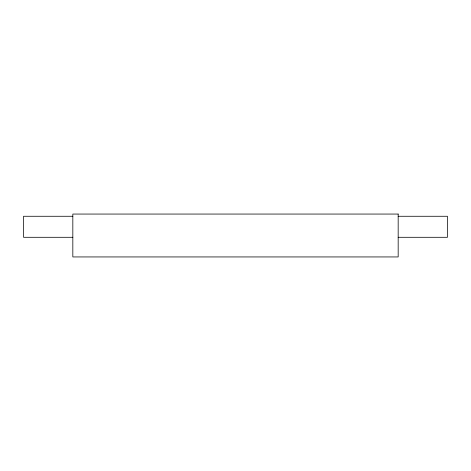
<?xml version="1.0" encoding="UTF-8"?>
<svg xmlns="http://www.w3.org/2000/svg" width="471" height="471" viewBox="0 0 471 471"><rect width="100%" height="100%" fill="white"/><g stroke="black" fill="none" stroke-linecap="round" stroke-linejoin="round"><path stroke-width="0.71" d="M72.828 216.271L23.55 216.271L23.55 237.296L72.828 237.296M398.172 216.271L447.45 216.271L447.45 237.296L398.172 237.296M398.172 214.058L72.828 214.058L72.828 256.942L398.172 256.942L398.172 214.058"/></g></svg>
